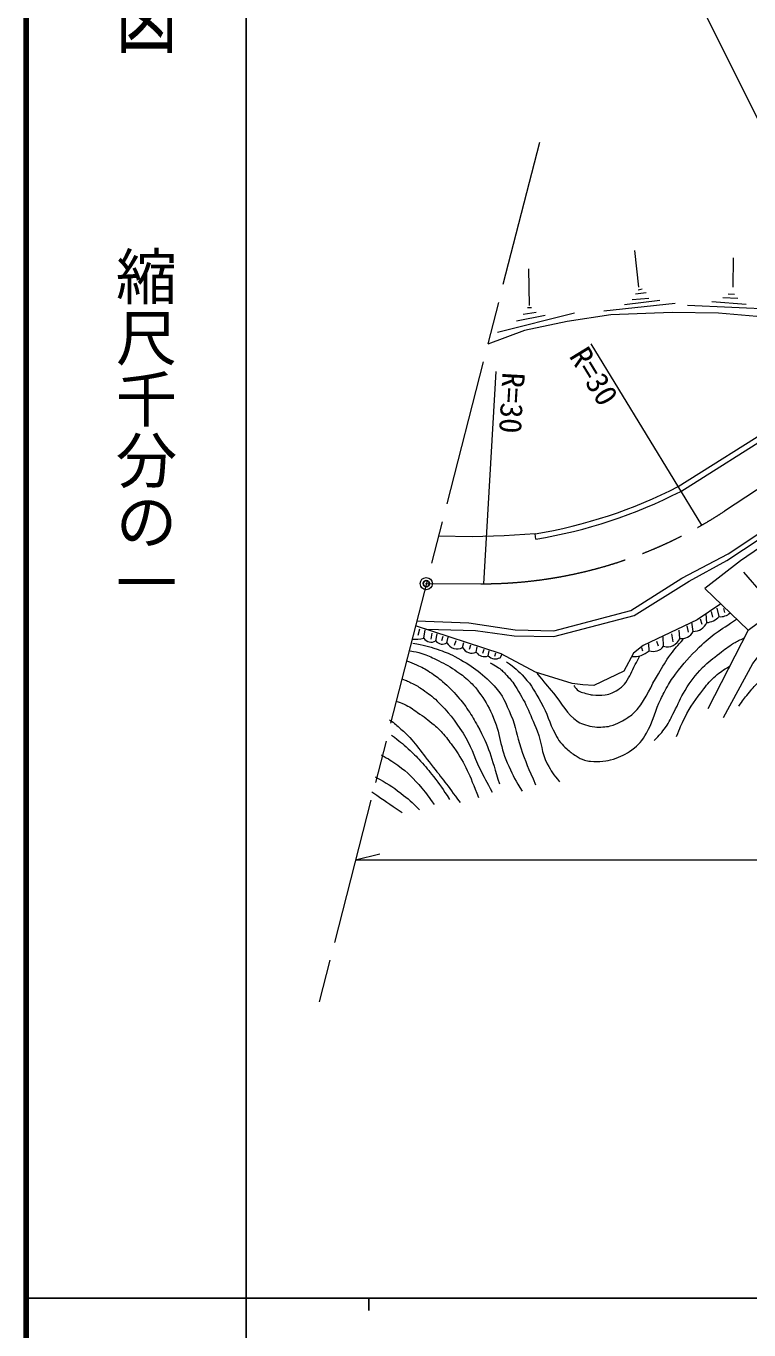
# Model space of a CAD drawing. Units: millimetres, scale not verified. Extents: x 40000 to 680000, y 20000 to 380000.
# Drawn here: x 40000 to 99075, y 202409 to 308963 of the extents above; entities that cross this region are included whole.
import ezdxf
from ezdxf.enums import TextEntityAlignment as Align

# ---------------------------------------------------------------- set-up
doc = ezdxf.new("R2010")
doc.units = ezdxf.units.MM
doc.header["$LTSCALE"] = 1000
doc.header["$PDMODE"] = 32
doc.header["$PDSIZE"] = 500
doc.linetypes.add('CHAIN', pattern=[18.5, 12, -1.5, 3.5, -1.5])
for name, color, linetype, lineweight in [('M-BGD', 7, 'Continuous', 13), ('M-BMK', 2, 'CHAIN', 13), ('M-BMK-SRVR', 3, 'Continuous', 25), ('M-STR-HTXT', 7, 'Continuous', 13), ('M-TTL', 2, 'Continuous', 140), ('M-TTL-BAND', 7, 'Continuous', 25)]:
    doc.layers.add(name, color=color, linetype=linetype, lineweight=lineweight)
doc.layers.add('M-OTRS', color=6, linetype='Continuous')
doc.styles.add('@ＭＳ ゴシック', font='')
doc.styles.add('ＭＳ ゴシック', font='')
doc.styles.get('@ＭＳ ゴシック').set_extended_font_data('@MS Gothic')
doc.styles.get('ＭＳ ゴシック').set_extended_font_data('MS Gothic')

msp = doc.modelspace()

# ---------------------------------------------------------------- linework, layer by layer
at = {"layer": 'M-BGD'}
for p, q in [((90089, 287624), (89759, 290610)), ((97786, 287624), (97807, 290021)), ((81147, 286134), (81075, 289126)), ((90888, 286699), (89528, 286600)), ((90678, 287161), (89794, 287049)), ((90355, 287456), (90019, 287385)), ((98178, 286691), (96944, 286748)), ((97888, 287019), (97365, 287056)), ((81313, 285934), (80973, 285926)), ((93054, 286299), (87208, 285668)), ((91785, 286530), (88911, 286194)), ((101314, 285790), (94052, 286126)), ((98846, 286210), (96056, 286420)), ((84828, 285500), (78519, 283930)), ((82430, 285318), (80075, 284855)), ((81687, 285556), (80622, 285388)), ((86148, 283004), (95203, 268166)), ((78379, 280742), (77394, 263387)), ((93300, 271327), (106988, 279970)), ((93499, 270936), (107220, 279601)), ((97386, 265838), (108456, 273191)), ((97277, 265294), (106759, 271592)), ((81666, 267035), (81594, 267468)), ((100258, 262475), (98669, 264344)), ((96114, 260666), (96026, 261115)), ((96634, 260701), (96493, 261402)), ((97094, 261036), (97036, 261364)), ((94509, 259485), (94416, 260241)), ((95254, 260068), (95112, 260496)), ((95643, 260208), (95586, 260940)), ((72141, 259680), (72016, 259150)), ((72502, 258933), (72615, 259625)), ((73169, 259362), (73088, 258863)), ((73493, 258721), (73587, 259289)), ((74054, 259075), (73960, 258726)), ((74397, 258572), (74501, 259022)), ((92104, 258283), (92074, 259056)), ((92873, 258652), (92786, 259283)), ((93418, 258925), (93372, 259607)), ((94132, 259433), (94024, 259944)), ((99013, 259584), (95706, 253166)), ((75115, 258718), (74974, 258336)), ((75680, 258173), (75789, 258595)), ((76312, 258369), (76212, 258016)), ((76789, 257787), (76876, 258229)), ((77404, 258003), (77309, 257684)), ((77774, 257488), (77857, 257910)), ((90406, 257879), (90319, 258141)), ((90913, 257909), (90900, 258473)), ((91673, 258274), (91561, 258656)), ((78355, 257725), (78277, 257434)), ((78746, 257344), (78913, 257624))]:
    msp.add_line(p, q, dxfattribs=at)
for points in [[(112939, 283196), (111499, 283022), (110616, 283092), (106396, 284123), (102926, 284817), (99730, 285216), (96575, 285490), (92811, 285553), (87778, 285364), (84231, 284817), (80740, 284088), (77728, 282981)], [(81594, 267468), (79063, 267302), (76446, 267236), (73702, 267271)], [(71929, 260348), (76186, 260194), (79971, 259626), (83126, 259542), (89435, 261203), (93599, 263853), (97386, 265838)], [(72690, 259680), (76726, 259555), (79894, 259134), (83138, 259078), (89708, 260807), (94185, 263611), (97277, 265294)], [(97009, 252451), (99386, 256867), (100297, 258026), (102026, 259494), (105000, 261997), (108091, 264731)], [(96784, 261734), (94837, 260443), (90442, 258340), (89643, 257709), (88865, 256258), (86404, 255080), (85500, 255122), (84617, 255248), (81631, 256174), (78834, 257667), (71830, 259962)]]:
    msp.add_lwpolyline(points, dxfattribs=at)
msp.add_lwpolyline([(95480, 262991), (99013, 259584), (102399, 262108), (106058, 265073), (108386, 267828), (113832, 275230), (104332, 269321), (98381, 265262)], close=True, dxfattribs=at)
for centre, radius, start, end in [((74988, 307190), 40268, 279.44332, 297.0494), ((74988, 307190), 40706, 279.44332, 297.0494), ((94485, 260774), 1289, 271.06891, 333.95492), ((95473, 261793), 1594, 276.11229, 316.72917), ((96754, 261802), 1108, 263.77186, 314.5854), ((71753, 262122), 3276, 266.36226, 283.21758), ((73112, 259362), 745, 215.09815, 300.76156), ((93591, 259930), 1020, 260.27911, 334.15311), ((74022, 259110), 656, 216.30942, 304.89412), ((75229, 258986), 930, 206.44521, 299.03688), ((76437, 258561), 851, 207.14922, 294.44283), ((89707, 259218), 1780, 263.45052, 312.66362), ((91248, 258926), 1071, 251.81925, 323.05952), ((92431, 259280), 1049, 251.81314, 340.22565), ((77470, 258259), 829, 214.72132, 291.48138), ((78362, 258110), 856, 226.61265, 296.61328)]:
    msp.add_arc(centre, radius, start, end, dxfattribs=at)
for points, knots in [([(98240, 253379), (98586, 253871), (98686, 254013), (99002, 254395), (99315, 254774), (99501, 254979), (99848, 255327), (100195, 255675), (100403, 255858), (100780, 256173), (101196, 256522), (101431, 256716), (101880, 257020), (102322, 257318), (102588, 257461), (103066, 257697), (103650, 257986), (103972, 258169), (104590, 258375), (106043, 258858), (106888, 259059), (108400, 259306), (110037, 259574), (110989, 259424), (112633, 259645), (113199, 259721), (113527, 259731), (114072, 259899), (114865, 260142), (115319, 260302), (116020, 260745), (117463, 261658), (118170, 262358), (119289, 263648), (120149, 264638), (120450, 265062), (121267, 266361)], [0, 0, 0, 0, 1, 1, 1, 2, 2, 2, 3, 3, 3, 4, 4, 4, 5, 5, 5, 6, 6, 6, 7, 7, 7, 8, 8, 8, 9, 9, 9, 10, 10, 10, 11, 11, 11, 12, 12, 12, 12]), ([(79274, 257020), (79969, 256502), (80206, 256302), (80714, 255750), (81359, 255047), (81594, 254545), (82068, 253718), (82628, 252742), (82722, 252084), (83254, 251093), (83401, 250818), (83487, 250664), (83677, 250416), (83848, 250193), (83973, 250092), (84185, 249908), (84469, 249660), (84628, 249517), (84947, 249315), (85197, 249157), (85342, 249064), (85624, 248977), (85817, 248917), (85932, 248906), (86132, 248892), (86528, 248865), (86755, 248839), (87148, 248892), (87483, 248937), (87676, 248950), (87995, 249061), (88624, 249280), (88971, 249446), (89519, 249823), (90098, 250222), (90349, 250571), (90704, 251178), (91229, 252074), (91294, 252687), (91720, 253633), (91933, 254105), (92057, 254369), (92313, 254819), (92585, 255297), (92739, 255568), (93075, 256004), (93775, 256914), (94195, 257410), (95022, 258205), (96095, 259237), (96608, 259536), (98070, 260491)], [0, 0, 0, 0, 1, 1, 1, 2, 2, 2, 3, 3, 3, 4, 4, 4, 5, 5, 5, 6, 6, 6, 7, 7, 7, 8, 8, 8, 9, 9, 9, 10, 10, 10, 11, 11, 11, 12, 12, 12, 13, 13, 13, 14, 14, 14, 15, 15, 15, 16, 16, 16, 17, 17, 17, 17]), ([(91326, 250584), (91790, 251040), (91949, 251198), (92270, 251654), (92593, 252114), (92698, 252419), (92962, 252916), (93324, 253598), (93448, 254024), (93862, 254676), (94353, 255449), (94658, 255874), (95294, 256533), (95783, 257040), (96118, 257262), (96677, 257692), (97116, 258029), (97346, 258246), (97826, 258524), (98154, 258713), (98280, 258778), (98692, 258960)], [0, 0, 0, 0, 1, 1, 1, 2, 2, 2, 3, 3, 3, 4, 4, 4, 5, 5, 5, 6, 6, 6, 7, 7, 7, 7]), ([(71378, 257906), (71822, 257836), (71966, 257806), (72332, 257697), (72814, 257554), (73065, 257412), (73517, 257189), (74128, 256888), (74474, 256719), (75041, 256343), (75532, 256017), (75792, 255809), (76226, 255411), (76554, 255111), (76728, 254926), (76988, 254565), (77482, 253879), (77743, 253473), (78089, 252702), (78800, 251118), (78699, 250037), (79444, 248469), (79831, 247653), (79983, 247341), (80544, 246437)], [0, 0, 0, 0, 1, 1, 1, 2, 2, 2, 3, 3, 3, 4, 4, 4, 5, 5, 5, 6, 6, 6, 7, 7, 7, 8, 8, 8, 8]), ([(71601, 258537), (72544, 258347), (72841, 258300), (73602, 258036), (74176, 257837), (74505, 257731), (75041, 257443), (76424, 256702), (77165, 256162), (78256, 255033), (79002, 254260), (79190, 253629), (79621, 252646), (80060, 251646), (80075, 251003), (80431, 249972), (80846, 248767), (81029, 248364), (81645, 246945)], [0, 0, 0, 0, 1, 1, 1, 2, 2, 2, 3, 3, 3, 4, 4, 4, 5, 5, 5, 6, 6, 6, 6]), ([(81730, 256089), (82391, 255284), (82564, 255078), (83105, 254436), (83880, 253518), (84121, 252781), (85116, 252109), (85325, 251968), (85467, 251925), (85709, 251855), (86002, 251771), (86168, 251719), (86471, 251686), (86734, 251658), (86885, 251666), (87148, 251686), (87382, 251704), (87516, 251707), (87741, 251771), (88084, 251868), (88269, 251949), (88588, 252109), (88826, 252229), (88961, 252296), (89180, 252448), (89508, 252675), (89690, 252817), (89942, 253125), (90780, 254151), (90987, 254909), (91678, 256039), (92063, 256669), (92248, 257045), (92692, 257636), (93062, 258129), (93210, 258299), (93710, 258841)], [0, 0, 0, 0, 1, 1, 1, 2, 2, 2, 3, 3, 3, 4, 4, 4, 5, 5, 5, 6, 6, 6, 7, 7, 7, 8, 8, 8, 9, 9, 9, 10, 10, 10, 11, 11, 11, 12, 12, 12, 12]), ([(71095, 257095), (71483, 256953), (71596, 256907), (71908, 256766), (72353, 256565), (72602, 256443), (73009, 256173), (73423, 255900), (73649, 255734), (74025, 255411), (74557, 254954), (74828, 254665), (75295, 254141), (75656, 253737), (75841, 253492), (76142, 253041), (76463, 252559), (76623, 252276), (76904, 251771), (77865, 250042), (77989, 249260), (78682, 247029)], [0, 0, 0, 0, 1, 1, 1, 2, 2, 2, 3, 3, 3, 4, 4, 4, 5, 5, 5, 6, 6, 6, 7, 7, 7, 7]), ([(77920, 256935), (78201, 256798), (78292, 256747), (78512, 256597), (78803, 256399), (78952, 256263), (79190, 256004), (79507, 255657), (79697, 255468), (79952, 255073), (80825, 253718), (81154, 252858), (81762, 251365), (82177, 250345), (82072, 249641), (82596, 248673), (82927, 248062), (83088, 247814), (83592, 247199)], [0, 0, 0, 0, 1, 1, 1, 2, 2, 2, 3, 3, 3, 4, 4, 4, 5, 5, 5, 6, 6, 6, 6]), ([(84778, 255073), (84829, 254956), (84871, 254911), (84947, 254819), (85202, 254511), (85492, 254498), (85878, 254395), (86041, 254352), (86133, 254322), (86302, 254311), (86698, 254285), (86927, 254243), (87318, 254311), (87555, 254352), (87690, 254383), (87910, 254480), (88155, 254587), (88286, 254663), (88503, 254819), (88731, 254982), (88850, 255097), (89011, 255327), (89379, 255851), (89469, 256215), (89774, 256778), (89928, 257060), (89976, 257150), (90170, 257499)], [0, 0, 0, 0, 1, 1, 1, 2, 2, 2, 3, 3, 3, 4, 4, 4, 5, 5, 5, 6, 6, 6, 7, 7, 7, 8, 8, 8, 9, 9, 9, 9]), ([(93167, 250911), (93434, 251635), (93539, 251860), (93831, 252444), (94323, 253426), (94716, 253916), (95382, 254790), (95721, 255234), (95924, 255479), (96345, 255846), (96758, 256205), (96948, 256318), (97497, 256642)], [0, 0, 0, 0, 1, 1, 1, 2, 2, 2, 3, 3, 3, 4, 4, 4, 4]), ([(70715, 255610), (71122, 255455), (71245, 255407), (71570, 255242), (71914, 255067), (72102, 254957), (72416, 254734), (72897, 254394), (73188, 254222), (73602, 253803), (74526, 252866), (75003, 252285), (75713, 251178), (76391, 250121), (76531, 249397), (77094, 248275), (77474, 247520), (77599, 247275), (78089, 246352)], [0, 0, 0, 0, 1, 1, 1, 2, 2, 2, 3, 3, 3, 4, 4, 4, 5, 5, 5, 6, 6, 6, 6]), ([(70215, 253803), (70533, 253705), (70634, 253663), (70892, 253549), (71354, 253344), (71576, 253156), (71993, 252871), (72539, 252499), (72843, 252283), (73348, 251855), (73669, 251583), (73834, 251412), (74110, 251093), (74464, 250683), (74641, 250434), (74956, 249993), (75987, 248548), (76170, 247851), (76988, 245929)], [0, 0, 0, 0, 1, 1, 1, 2, 2, 2, 3, 3, 3, 4, 4, 4, 5, 5, 5, 6, 6, 6, 6]), ([(69707, 252279), (70156, 251952), (70285, 251827), (70638, 251517), (71755, 250536), (72171, 249776), (73102, 248618), (74059, 247429), (74359, 247016), (75464, 245505)], [0, 0, 0, 0, 1, 1, 1, 2, 2, 2, 3, 3, 3, 3]), ([(69876, 251009), (70533, 250510), (70728, 250369), (71231, 249908), (71645, 249529), (71869, 249307), (72247, 248892), (72678, 248419), (72903, 248138), (73298, 247634), (73851, 246929), (74015, 246666), (74618, 245759)], [0, 0, 0, 0, 1, 1, 1, 2, 2, 2, 3, 3, 3, 4, 4, 4, 4]), ([(69030, 249400), (69674, 249053), (69878, 248918), (70384, 248553), (71239, 247939), (71655, 247497), (72332, 246691), (72757, 246184), (72910, 245988), (73348, 245336)], [0, 0, 0, 0, 1, 1, 1, 2, 2, 2, 3, 3, 3, 3]), ([(68522, 247622), (69535, 247043), (69864, 246870), (70638, 246267), (71267, 245778), (71487, 245577), (72162, 244913)], [0, 0, 0, 0, 1, 1, 1, 2, 2, 2, 2])]:
    msp.add_open_spline(points, degree=3, knots=knots, dxfattribs=at)
msp.add_open_spline([(70723, 244659), (69495, 245505), (69495, 245505), (68268, 246352)], degree=3, dxfattribs=at)
at = {"layer": 'M-BMK'}
for p, q in [((81950, 299456), (63860, 228857)), ((104127, 273953), (97089, 269325)), ((72710, 263397), (77171, 263387))]:
    msp.add_line(p, q, dxfattribs=at)
msp.add_arc((77250, 299496), 36109, 269.87531, 303.3265, dxfattribs=at)
at = {"layer": 'M-BMK-SRVR', "lineweight": 13}
msp.add_circle((72710, 263397), 500, dxfattribs=at)
at = {"layer": 'M-BMK-SRVR'}
msp.add_point((72710, 263397), dxfattribs=at)
at = {"layer": 'M-OTRS'}
msp.add_point((72710, 263397), dxfattribs=at)
at = {"layer": 'M-STR-HTXT'}
for p, q in [((103705, 293524), (95058, 310850)), ((66924, 240816), (68924, 241316)), ((66924, 240816), (217022, 240816))]:
    msp.add_line(p, q, dxfattribs=at)
at = {"layer": 'M-TTL'}
msp.add_line((40000, 380000), (40000, 20000), dxfattribs=at)
at = {"layer": 'M-TTL-BAND'}
for p, q in [((58000, 370000), (58000, 20000)), ((40000, 205000), (579000, 205000)), ((68000, 205000), (68000, 204000))]:
    msp.add_line(p, q, dxfattribs=at)

# ---------------------------------------------------------------- texts
at = {"layer": 'M-BGD', "style": 'ＭＳ ゴシック'}
for rotation, p in [(301.393, (83862, 281711)), (266.753, (78392, 280736))]:
    msp.add_text('R=30', height=1833, rotation=rotation, dxfattribs=at).set_placement(p, align=Align.BOTTOM_LEFT)
at = {"layer": 'M-TTL-BAND', "style": '@ＭＳ ゴシック', "width": 1.4}
msp.add_text('平  面  図', height=3666, rotation=270, dxfattribs=at).set_placement((49777, 306475), align=Align.MIDDLE_RIGHT)
at = {"layer": 'M-TTL-BAND', "style": '@ＭＳ ゴシック'}
msp.add_text('縮尺千分の一', height=3666, rotation=270, dxfattribs=at).set_placement((49777, 261030), align=Align.MIDDLE_RIGHT)

doc.saveas('drawing.dxf')
